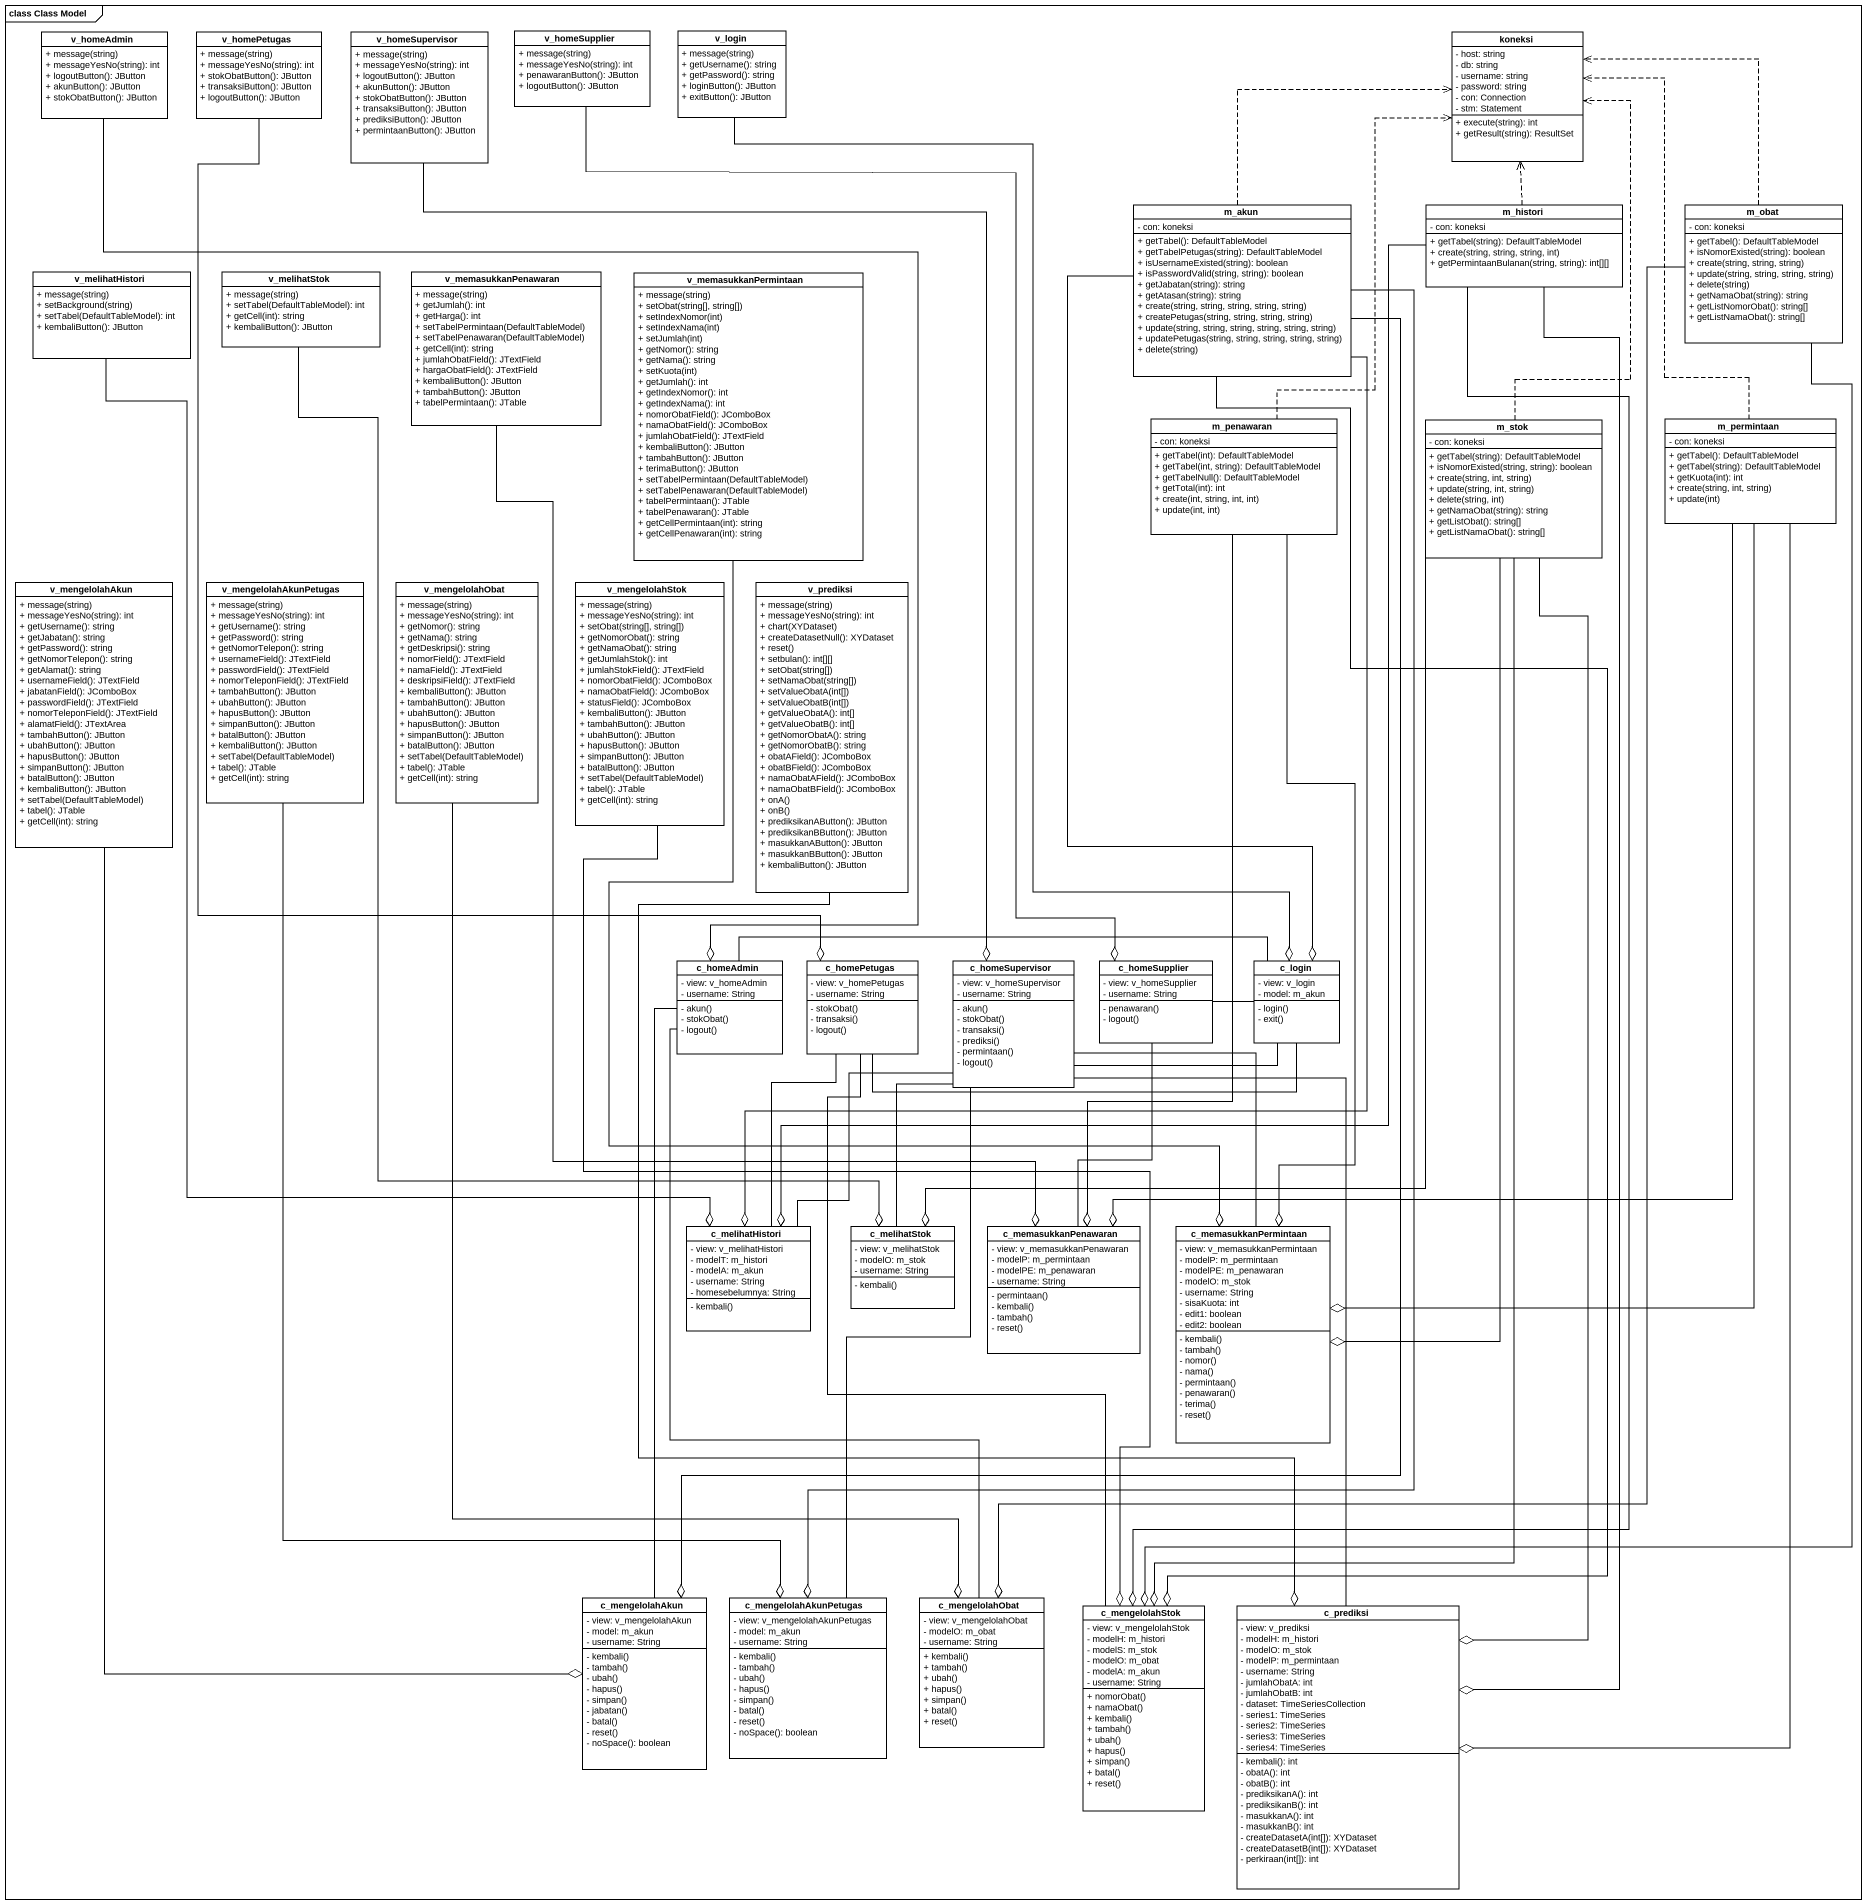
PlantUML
@startuml
mainframe class Class Model
hide circle
hide empty members
skinparam classAttributeIconSize 0
class v_homeAdmin {
  + message(string)
  + messageYesNo(string): int
  + logoutButton(): JButton
  + akunButton(): JButton
  + stokObatButton(): JButton
}
class v_homePetugas {
  + message(string)
  + messageYesNo(string): int
  + stokObatButton(): JButton
  + transaksiButton(): JButton
  + logoutButton(): JButton
}
class v_homeSupervisor {
  + message(string)
  + messageYesNo(string): int
  + logoutButton(): JButton
  + akunButton(): JButton
  + stokObatButton(): JButton
  + transaksiButton(): JButton
  + prediksiButton(): JButton
  + permintaanButton(): JButton
}
class v_homeSupplier {
  + message(string)
  + messageYesNo(string): int
  + penawaranButton(): JButton
  + logoutButton(): JButton
}
class v_login {
  + message(string)
  + getUsername(): string
  + getPassword(): string
  + loginButton(): JButton
  + exitButton(): JButton
}
class koneksi {
  - host: string
  - db: string
  - username: string
  - password: string
  - con: Connection
  - stm: Statement
  + execute(string): int
  + getResult(string): ResultSet
}
class m_akun {
  - con: koneksi
  + getTabel(): DefaultTableModel
  + getTabelPetugas(string): DefaultTableModel
  + isUsernameExisted(string): boolean
  + isPasswordValid(string, string): boolean
  + getJabatan(string): string
  + getAtasan(string): string
  + create(string, string, string, string, string)
  + createPetugas(string, string, string, string)
  + update(string, string, string, string, string, string)
  + updatePetugas(string, string, string, string, string)
  + delete(string)
}
class m_histori {
  - con: koneksi
  + getTabel(string): DefaultTableModel
  + create(string, string, string, int)
  + getPermintaanBulanan(string, string): int[][]
}
class m_obat {
  - con: koneksi
  + getTabel(): DefaultTableModel
  + isNomorExisted(string): boolean
  + create(string, string, string)
  + update(string, string, string, string)
  + delete(string)
  + getNamaObat(string): string
  + getListNomorObat(): string[]
  + getListNamaObat(): string[]
}
class v_melihatHistori {
  + message(string)
  + setBackground(string)
  + setTabel(DefaultTableModel): int
  + kembaliButton(): JButton
}
class v_melihatStok {
  + message(string)
  + setTabel(DefaultTableModel): int
  + getCell(int): string
  + kembaliButton(): JButton
}
class v_memasukkanPenawaran {
  + message(string)
  + getJumlah(): int
  + getHarga(): int
  + setTabelPermintaan(DefaultTableModel)
  + setTabelPenawaran(DefaultTableModel)
  + getCell(int): string
  + jumlahObatField(): JTextField
  + hargaObatField(): JTextField
  + kembaliButton(): JButton
  + tambahButton(): JButton
  + tabelPermintaan(): JTable
}
class v_memasukkanPermintaan {
  + message(string)
  + setObat(string[], string[])
  + setIndexNomor(int)
  + setIndexNama(int)
  + setJumlah(int)
  + getNomor(): string
  + getNama(): string
  + setKuota(int)
  + getJumlah(): int
  + getIndexNomor(): int
  + getIndexNama(): int
  + nomorObatField(): JComboBox
  + namaObatField(): JComboBox
  + jumlahObatField(): JTextField
  + kembaliButton(): JButton
  + tambahButton(): JButton
  + terimaButton(): JButton
  + setTabelPermintaan(DefaultTableModel)
  + setTabelPenawaran(DefaultTableModel)
  + tabelPermintaan(): JTable
  + tabelPenawaran(): JTable
  + getCellPermintaan(int): string
  + getCellPenawaran(int): string
}
class m_penawaran {
  - con: koneksi
  + getTabel(int): DefaultTableModel
  + getTabel(int, string): DefaultTableModel
  + getTabelNull(): DefaultTableModel
  + getTotal(int): int
  + create(int, string, int, int)
  + update(int, int)
}
class m_stok {
  - con: koneksi
  + getTabel(string): DefaultTableModel
  + isNomorExisted(string, string): boolean
  + create(string, int, string)
  + update(string, int, string)
  + delete(string, int)
  + getNamaObat(string): string
  + getListObat(): string[]
  + getListNamaObat(): string[]
}
class m_permintaan {
  - con: koneksi
  + getTabel(): DefaultTableModel
  + getTabel(string): DefaultTableModel
  + getKuota(int): int
  + create(string, int, string)
  + update(int)
}
class v_mengelolahAkun {
  + message(string)
  + messageYesNo(string): int
  + getUsername(): string
  + getJabatan(): string
  + getPassword(): string
  + getNomorTelepon(): string
  + getAlamat(): string
  + usernameField(): JTextField
  + jabatanField(): JComboBox
  + passwordField(): JTextField
  + nomorTeleponField(): JTextField
  + alamatField(): JTextArea
  + tambahButton(): JButton
  + ubahButton(): JButton
  + hapusButton(): JButton
  + simpanButton(): JButton
  + batalButton(): JButton
  + kembaliButton(): JButton
  + setTabel(DefaultTableModel)
  + tabel(): JTable
  + getCell(int): string
}
class v_mengelolahAkunPetugas {
  + message(string)
  + messageYesNo(string): int
  + getUsername(): string
  + getPassword(): string
  + getNomorTelepon(): string
  + usernameField(): JTextField
  + passwordField(): JTextField
  + nomorTeleponField(): JTextField
  + tambahButton(): JButton
  + ubahButton(): JButton
  + hapusButton(): JButton
  + simpanButton(): JButton
  + batalButton(): JButton
  + kembaliButton(): JButton
  + setTabel(DefaultTableModel)
  + tabel(): JTable
  + getCell(int): string
}
class v_mengelolahObat {
  + message(string)
  + messageYesNo(string): int
  + getNomor(): string
  + getNama(): string
  + getDeskripsi(): string
  + nomorField(): JTextField
  + namaField(): JTextField
  + deskripsiField(): JTextField
  + kembaliButton(): JButton
  + tambahButton(): JButton
  + ubahButton(): JButton
  + hapusButton(): JButton
  + simpanButton(): JButton
  + batalButton(): JButton
  + setTabel(DefaultTableModel)
  + tabel(): JTable
  + getCell(int): string
}
class v_mengelolahStok {
  + message(string)
  + messageYesNo(string): int
  + setObat(string[], string[])
  + getNomorObat(): string
  + getNamaObat(): string
  + getJumlahStok(): int
  + jumlahStokField(): JTextField
  + nomorObatField(): JComboBox
  + namaObatField(): JComboBox
  + statusField(): JComboBox
  + kembaliButton(): JButton
  + tambahButton(): JButton
  + ubahButton(): JButton
  + hapusButton(): JButton
  + simpanButton(): JButton
  + batalButton(): JButton
  + setTabel(DefaultTableModel)
  + tabel(): JTable
  + getCell(int): string
}
class v_prediksi {
  + message(string)
  + messageYesNo(string): int
  + chart(XYDataset)
  + createDatasetNull(): XYDataset
  + reset()
  + setbulan(): int[][]
  + setObat(string[])
  + setNamaObat(string[])
  + setValueObatA(int[])
  + setValueObatB(int[])
  + getValueObatA(): int[]
  + getValueObatB(): int[]
  + getNomorObatA(): string
  + getNomorObatB(): string
  + obatAField(): JComboBox
  + obatBField(): JComboBox
  + namaObatAField(): JComboBox
  + namaObatBField(): JComboBox
  + onA()
  + onB()
  + prediksikanAButton(): JButton
  + prediksikanBButton(): JButton
  + masukkanAButton(): JButton
  + masukkanBButton(): JButton
  + kembaliButton(): JButton
}
class c_homeAdmin {
  - view: v_homeAdmin
  - username: String
  - akun()
  - stokObat()
  - logout()
}
class c_homePetugas {
  - view: v_homePetugas
  - username: String
  - stokObat()
  - transaksi()
  - logout()
}
class c_homeSupervisor {
  - view: v_homeSupervisor
  - username: String
  - akun()
  - stokObat()
  - transaksi()
  - prediksi()
  - permintaan()
  - logout()
}
class c_homeSupplier {
  - view: v_homeSupplier
  - username: String
  - penawaran()
  - logout()
}
class c_login {
  - view: v_login
  - model: m_akun
  - login()
  - exit()
}
class c_melihatHistori {
  - view: v_melihatHistori
  - modelT: m_histori
  - modelA: m_akun
  - username: String
  - homesebelumnya: String
  - kembali()
}
class c_melihatStok {
  - view: v_melihatStok
  - modelO: m_stok
  - username: String
  - kembali()
}
class c_memasukkanPenawaran {
  - view: v_memasukkanPenawaran
  - modelP: m_permintaan
  - modelPE: m_penawaran
  - username: String
  - permintaan()
  - kembali()
  - tambah()
  - reset()
}
class c_memasukkanPermintaan {
  - view: v_memasukkanPermintaan
  - modelP: m_permintaan
  - modelPE: m_penawaran
  - modelO: m_stok
  - username: String
  - sisaKuota: int
  - edit1: boolean
  - edit2: boolean
  - kembali()
  - tambah()
  - nomor()
  - nama()
  - permintaan()
  - penawaran()
  - terima()
  - reset()
}
class c_mengelolahAkun {
  - view: v_mengelolahAkun
  - model: m_akun
  - username: String
  - kembali()
  - tambah()
  - ubah()
  - hapus()
  - simpan()
  - jabatan()
  - batal()
  - reset()
  - noSpace(): boolean
}
class c_mengelolahAkunPetugas {
  - view: v_mengelolahAkunPetugas
  - model: m_akun
  - username: String
  - kembali()
  - tambah()
  - ubah()
  - hapus()
  - simpan()
  - batal()
  - reset()
  - noSpace(): boolean
}
class c_mengelolahObat {
  - view: v_mengelolahObat
  - modelO: m_obat
  - username: String
  + kembali()
  + tambah()
  + ubah()
  + hapus()
  + simpan()
  + batal()
  + reset()
}
class c_mengelolahStok {
  - view: v_mengelolahStok
  - modelH: m_histori
  - modelS: m_stok
  - modelO: m_obat
  - modelA: m_akun
  - username: String
  + nomorObat()
  + namaObat()
  + kembali()
  + tambah()
  + ubah()
  + hapus()
  + simpan()
  + batal()
  + reset()
}
class c_prediksi {
  - view: v_prediksi
  - modelH: m_histori
  - modelO: m_stok
  - modelP: m_permintaan
  - username: String
  - jumlahObatA: int
  - jumlahObatB: int
  - dataset: TimeSeriesCollection
  - series1: TimeSeries
  - series2: TimeSeries
  - series3: TimeSeries
  - series4: TimeSeries
  - kembali(): int
  - obatA(): int
  - obatB(): int
  - prediksikanA(): int
  - prediksikanB(): int
  - masukkanA(): int
  - masukkanB(): int
  - createDatasetA(int[]): XYDataset
  - createDatasetB(int[]): XYDataset
  - perkiraan(int[]): int
}
v_homeAdmin --o c_homeAdmin
v_homePetugas --o c_homePetugas
v_homeSupervisor --o c_homeSupervisor
v_homeSupplier --o c_homeSupplier
v_login --o c_login
m_akun .up.> koneksi
m_akun --o c_login
m_akun --o c_melihatHistori
m_akun --o c_mengelolahAkun
m_akun --o c_mengelolahAkunPetugas
m_akun --o c_mengelolahStok
m_histori .up.> koneksi
m_histori --o c_melihatHistori
m_histori --o c_mengelolahStok
m_histori --o c_prediksi
m_obat .up.> koneksi
m_obat --o c_mengelolahObat
m_obat --o c_mengelolahStok
v_melihatHistori --o c_melihatHistori
v_melihatStok --o c_melihatStok
v_memasukkanPenawaran --o c_memasukkanPenawaran
v_memasukkanPermintaan --o c_memasukkanPermintaan
m_penawaran .up.> koneksi
m_penawaran --o c_memasukkanPenawaran
m_penawaran --o c_memasukkanPermintaan
m_stok .up.> koneksi
m_stok --o c_melihatStok
m_stok --o c_memasukkanPermintaan
m_stok --o c_mengelolahStok
m_stok --o c_prediksi
m_permintaan .up.> koneksi
m_permintaan --o c_memasukkanPenawaran
m_permintaan --o c_memasukkanPermintaan
m_permintaan --o c_prediksi
v_mengelolahAkun --o c_mengelolahAkun
v_mengelolahAkunPetugas --o c_mengelolahAkunPetugas
v_mengelolahObat --o c_mengelolahObat
v_mengelolahStok --o c_mengelolahStok
v_prediksi --o c_prediksi
c_homeAdmin -- c_mengelolahAkun
c_homeAdmin -- c_mengelolahObat
c_homePetugas -- c_melihatHistori
c_homePetugas -- c_mengelolahStok
c_homeSupervisor -- c_melihatHistori
c_homeSupervisor -- c_melihatStok
c_homeSupervisor -- c_memasukkanPermintaan
c_homeSupervisor -- c_mengelolahAkunPetugas
c_homeSupervisor -- c_prediksi
c_homeSupplier -- c_memasukkanPenawaran
c_login -left- c_homeAdmin
c_login -left- c_homePetugas
c_login -left- c_homeSupervisor
c_login -left- c_homeSupplier
@enduml
